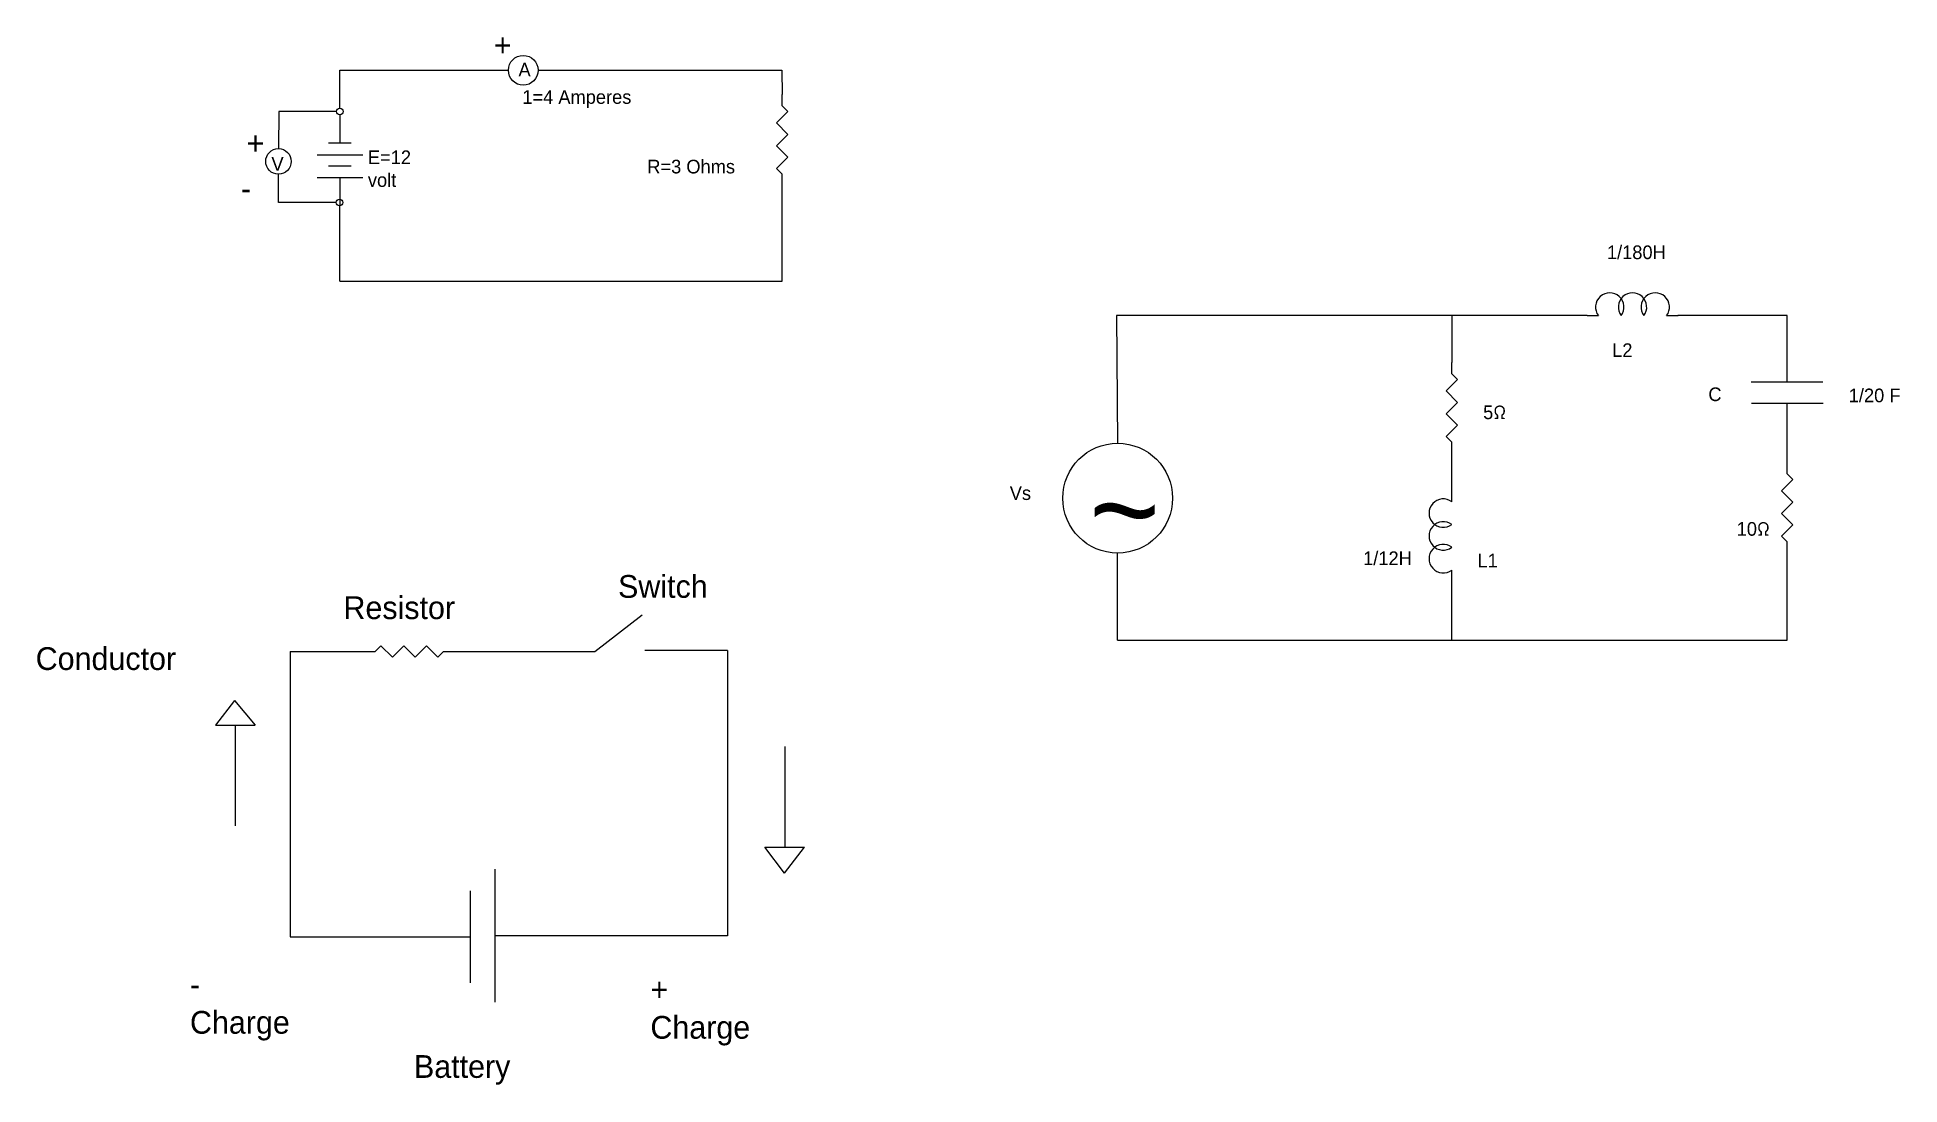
# Model space of a CAD drawing. Header units: inches. Extents: x 35.4 to 117.3, y 10.8 to 56.9.
import ezdxf

# ---------------------------------------------------------------- set-up
doc = ezdxf.new("R2010")
doc.units = ezdxf.units.IN
doc.header["$MEASUREMENT"] = 0

# ---------------------------------------------------------------- blocks, each defined once
blk = doc.blocks.new('Resistor')
at = {"color": 7}
blk.add_lwpolyline([(0, 0), (0.05, 0), (0.075, 0.025), (0.125, -0.025), (0.175, 0.025), (0.225, -0.025), (0.275, 0.025), (0.325, -0.025), (0.35, 0), (0.4, 0)], dxfattribs=at)
blk = doc.blocks.new('Battery')
at = {"color": 7}
for p, q in [((0.175, -0.1), (0.175, 0.1)), ((0.275, -0.1), (0.275, 0.1)), ((0, 0), (0.125, 0)), ((0.125, 0.05), (0.125, -0.05)), ((0.225, 0.05), (0.225, -0.05)), ((0.275, 0), (0.4, 0))]:
    blk.add_line(p, q, dxfattribs=at)
blk = doc.blocks.new('Inductor')
at = {"color": 7}
for p, q in [((0, 0), (0.05, 0)), ((0.35, 0), (0.4, 0))]:
    blk.add_line(p, q, dxfattribs=at)
for centre in [(0.1, 0.0375), (0.2, 0.0375), (0.3, 0.0375)]:
    blk.add_arc(centre, 0.0625, 323.1301, 216.8699, dxfattribs=at)

msp = doc.modelspace()

# ---------------------------------------------------------------- linework, layer by layer
for p, q in [((48.707, 53.742), (48.707, 55.408)), ((48.707, 55.408), (56.112, 55.408)), ((57.42, 55.409), (68.133, 55.409)), ((68.133, 55.409), (68.14, 54.344)), ((46.029, 53.6), (46.009, 51.966)), ((48.561, 53.6), (46.029, 53.6)), ((46.002, 49.6), (46.002, 50.844)), ((68.14, 46.14), (68.14, 50.344)), ((48.545, 49.6), (46.002, 49.6)), ((48.708, 46.14), (48.708, 49.454)), ((48.708, 46.14), (68.14, 46.14)), ((97.578, 44.628), (82.846, 44.628)), ((82.846, 44.628), (82.877, 39.022)), ((103.52, 44.628), (97.578, 44.628)), ((97.578, 44.628), (97.578, 42.569)), ((112.313, 44.63), (107.515, 44.63)), ((112.313, 41.727), (112.313, 44.63)), ((110.738, 41.727), (113.889, 41.727)), ((110.748, 40.784), (113.899, 40.784)), ((112.323, 38.184), (112.323, 40.784)), ((97.578, 36.95), (97.578, 38.569)), ((82.89, 30.367), (82.89, 34.196)), ((112.323, 30.367), (112.323, 34.184)), ((97.578, 30.367), (97.578, 32.95)), ((59.911, 29.874), (61.993, 31.486)), ((82.89, 30.367), (112.323, 30.367)), ((82.89, 30.367), (97.578, 30.367)), ((46.526, 29.874), (46.526, 17.338)), ((46.526, 29.874), (49.761, 29.874)), ((53.761, 29.874), (58.586, 29.874)), ((58.586, 29.874), (59.911, 29.874)), ((65.746, 29.92), (62.107, 29.92)), ((65.746, 29.92), (65.746, 17.384)), ((44.08, 27.72), (43.24, 26.632)), ((44.08, 27.72), (44.978, 26.632)), ((43.24, 26.632), (44.978, 26.632)), ((44.109, 26.632), (44.109, 22.213)), ((68.257, 25.698), (68.257, 21.279)), ((67.388, 21.279), (69.126, 21.279)), ((68.249, 20.138), (67.388, 21.279)), ((68.249, 20.138), (69.126, 21.279)), ((55.519, 20.304), (55.519, 14.465)), ((54.437, 19.356), (54.437, 15.319)), ((46.526, 17.338), (54.437, 17.338)), ((65.746, 17.384), (55.519, 17.384))]:
    msp.add_line(p, q)
for centre, radius in [((56.766, 55.409), 0.654), ((48.707, 53.596), 0.146), ((46.005, 51.405), 0.561), ((48.691, 49.599), 0.146), ((82.89, 36.609), 2.413)]:
    msp.add_circle(centre, radius)

# ---------------------------------------------------------------- block references
at = {"xscale": 10, "yscale": 10, "zscale": 10}
for name, p, rotation in [('Resistor', (68.14, 50.344), 90), ('Battery', (48.707, 53.45), 270), ('Resistor', (97.578, 38.569), 90), ('Resistor', (112.323, 34.184), 90), ('Inductor', (97.578, 32.95), 90)]:
    msp.add_blockref(name, p, dxfattribs=dict(at, rotation=rotation))
for name, p in [('Inductor', (103.52, 44.628)), ('Resistor', (49.761, 29.874))]:
    msp.add_blockref(name, p, dxfattribs=at)

# ---------------------------------------------------------------- texts
at = {"attachment_point": 1}
for s, insert, char_height, width in [('+', (55.467, 57.021), 1, 0.20914), ('+', (44.604, 52.711), 1, 0.20914), ('V', (45.696, 51.593), 0.6, 0.30335), ('E=12 volt', (49.936, 51.886), 0.6, 0.02523), ('-', (44.359, 50.721), 1, 0.20914), ('Switch', (60.932, 33.23), 1, 0.08645), ('Resistor', (48.863, 32.296), 1, 0.08645), ('Conductor', (35.335, 30.06), 1, 0.08645), ('- Charge', (42.117, 15.744), 1, 0.08645), ('+ Charge', (62.354, 15.525), 1, 0.08645), ('Battery', (51.962, 12.137), 1, 0.08645)]:
    msp.add_mtext(s, dxfattribs=dict(at, insert=insert, char_height=char_height, width=width))
for s, insert, char_height in [('A', (56.556, 55.742), 0.6), ('1=4 Amperes', (56.723, 54.535), 0.6), ('R=3 Ohms', (62.216, 51.477), 0.6), ('1/180H', (104.395, 47.711), 0.6), ('L2', (104.625, 43.411), 0.6), ('C', (108.854, 41.473), 0.6), ('1/20 F', (115.024, 41.423), 0.6), ('5{\\fISOCPEUR|b0|i0|c0|p34;Ω}', (98.954, 40.681), 0.6), ('Vs', (78.148, 37.129), 0.6), ('~', (81.636, 38.121), 4), ('10{\\fISOCPEUR|b0|i0|c0|p34;Ω}', (110.098, 35.558), 0.6), ('1/12H', (93.68, 34.268), 0.6), ('L1', (98.705, 34.169), 0.6)]:
    msp.add_mtext(s, dxfattribs=dict(at, insert=insert, char_height=char_height))

doc.saveas('drawing.dxf')
